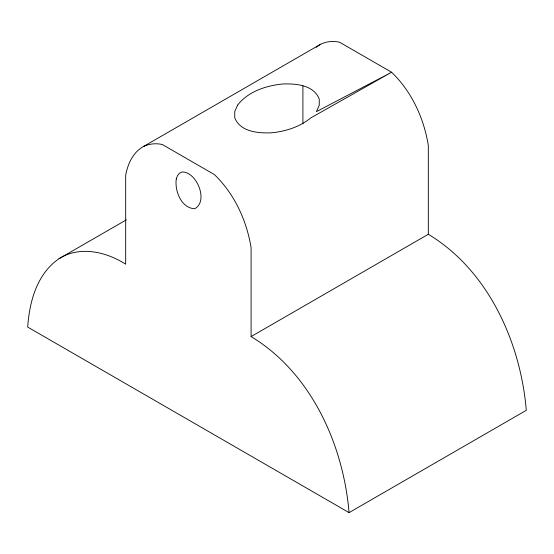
<?xml version="1.0" encoding="UTF-8"?>
<svg xmlns="http://www.w3.org/2000/svg" width="554" height="554" viewBox="0 0 554 554"><rect width="100%" height="100%" fill="white"/><g stroke="black" fill="none" stroke-linecap="round" stroke-linejoin="round"><path stroke-width="0.83" d="M59.07 258.683C36.973 273.759 29.397 301.75 27.7 327.082L349.075 512.63L526.3 410.306C520.573 342.33 488.399 270.532 428.318 234.266L428.318 145.342C423.858 118.092 411.657 91.528 391.609 72.255L339.616 42.236C333.245 40.712 326.424 41.405 320.531 44.285L143.306 146.602C132.891 152.357 127.766 164.032 125.682 175.251L125.682 264.175C106.25 251.786 79.721 245.498 59.07 258.683L126.367 219.834M316.147 47.291L320.531 44.285M349.075 512.63C343.348 444.647 311.175 372.856 251.094 336.583L428.318 234.266M143.306 146.602C149.206 143.728 156.02 143.029 162.391 144.552L214.384 174.572C234.432 193.852 246.634 220.409 251.094 247.659L251.094 336.583M302.906 85.884L302.906 123.867M176.276 178.963C174.558 190.818 181.144 208.013 194.662 208.775C208.906 201.261 196.684 171.608 182.121 171.969L179.517 173.18L177.529 175.57L176.276 178.963M237.597 105.156L234.73 111.583L234.744 117.794C240.332 131.963 258.344 133.355 271.495 132.808C285.629 131.43 299.749 126.949 310.856 117.857L391.609 72.255L316.403 111.652L319.27 105.225L319.256 99.021C313.668 84.845 295.656 83.46 282.505 84C265.872 85.759 248.164 91.431 237.597 105.156"/></g></svg>
